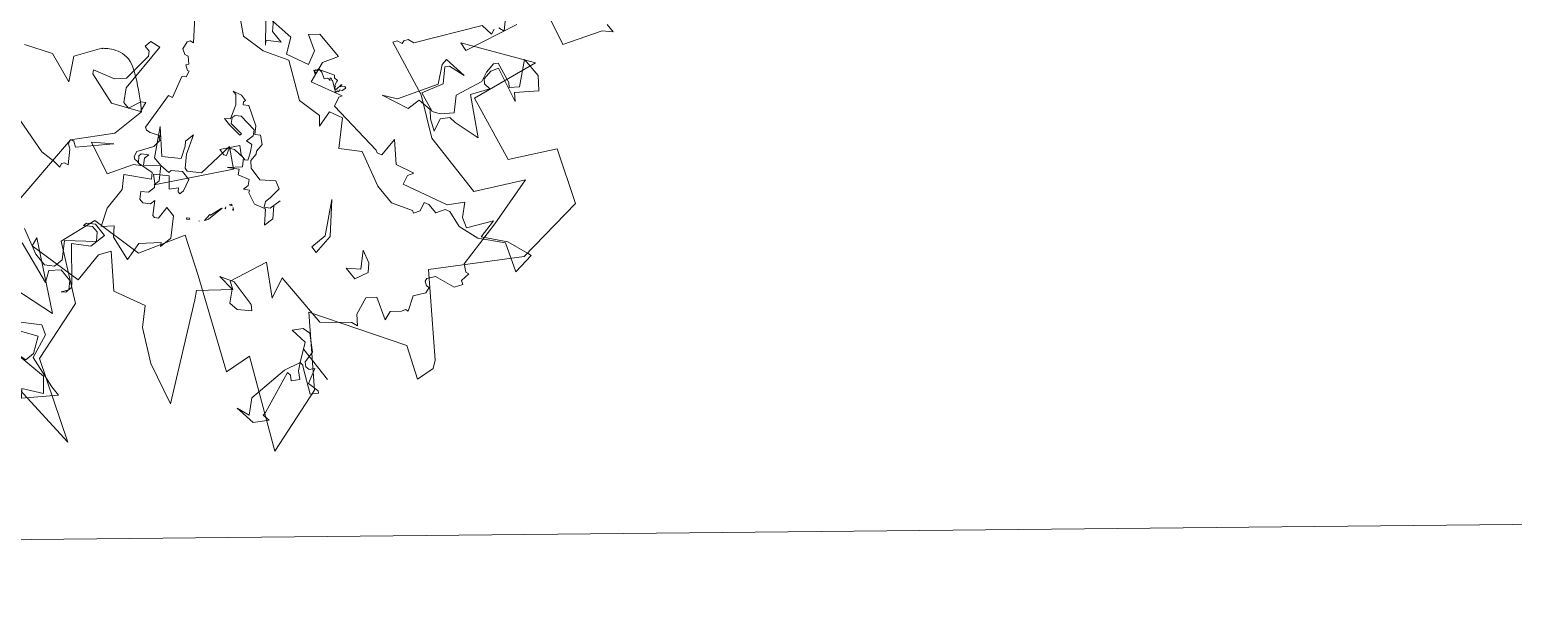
# Model space of a CAD drawing. Header units: metres. Extents: x -71 to 881, y -503 to 661.
# Drawn here: x 150.42 to 159.09, y -331.13 to -327.8 of the extents above; entities that cross this region are included whole.
import ezdxf

# ---------------------------------------------------------------- set-up
doc = ezdxf.new("R2010")
doc.units = ezdxf.units.M
doc.layers.add('04. Pisos', color=8, linetype='Continuous', lineweight=5)
doc.layers.add('ARBRE', color=100, linetype='Continuous', lineweight=13, true_color=0x00ff3f)

# ---------------------------------------------------------------- blocks, each defined once
blk = doc.blocks.new('WMF2', base_point=(0, 0.01))
at = {"color": 251, "lineweight": 0, "true_color": 0x636466}
for points in [[(52.22, -53.02), (31.88, -54.47), (45.91, -59.56), (49.4, -70.11), (59.14, -74.81), (58.34, -81.44), (49.36, -83.76), (46.84, -91.88), (40.14, -89.34), (24.4, -82.93), (24.01, -87.6), (8.81, -80.93), (12.69, -92.64), (23.58, -100.08), (8.83, -109.56), (3.27, -107.44), (3.01, -110.61), (3.9, -111.79), (16.57, -120.44), (8.22, -134.47), (9.81, -146.85), (18.98, -150.2), (22.71, -142.59), (34.39, -144.58), (32.65, -156.43), (43.16, -148.65), (41.63, -148.52), (39.67, -158.01)], [(61.87, -62.25), (50.47, -66), (62.16, -71.92), (61.59, -70.48), (52.23, -72.98), (53.36, -78.3), (52.54, -80.39), (46.99, -76.49), (41.75, -79.1), (39.13, -76.49), (33.51, -73.76), (26.05, -72.12), (37.25, -86.3), (38.33, -87.51), (34.61, -92.45), (35.99, -92.94), (34.69, -99.75), (29.28, -96.73), (30.97, -100.19), (21.09, -100.49), (17.67, -104.7), (16.66, -105.12), (18.28, -106.23), (19.48, -109.18), (18.41, -110.67), (14.49, -109.41), (15.1, -110.95), (13.93, -112.47), (13.73, -113.15), (13.23, -113.37), (14.72, -115.61), (13.76, -117.64), (14.16, -118.66), (14.68, -118.45), (15.39, -118.76), (15.6, -119.27), (14.94, -120.61), (11.56, -121.96), (10.97, -123.39), (11.67, -123.68), (11.74, -125.32), (12.27, -125.11), (13.58, -125.77), (15.6, -134.05), (18.21, -142.77), (22.11, -134.68), (33.61, -134.71), (40.51, -137.9), (50.45, -139.73), (50.16, -140.44), (49.24, -140.81), (49.44, -141.32), (49.15, -142.04), (48.13, -142.44), (43.19, -153.31), (41.06, -153.59), (41.43, -154.51)], [(41.13, -155.22), (40.11, -155.63), (43.05, -158.46)], [(40.97, -163.9), (32.15, -161.95), (29.82, -168.64), (28.52, -170), (30.14, -169.93)], [(40.86, -56.38), (43.16, -58.19), (49.01, -56.98), (47.19, -57.59), (47.19, -59.3), (49.01, -61.74), (53.04, -58.82), (53.65, -58.19), (53.04, -60.53), (50.1, -63.43), (48.41, -62.83), (46.7, -58.82), (40.86, -58.19), (39.03, -58.19), (42.55, -52.98), (43.78, -54.06), (40.86, -56.38), (40.86, -56.38)], [(64.7, -71.27), (60.09, -70.06), (57.77, -70.06), (56.55, -71.27), (56.55, -72.98), (58.86, -75.3), (55.34, -79.44), (56.55, -80.53), (57.77, -80.53), (58.86, -79.44), (58.86, -80.05), (57.77, -81.14), (55.34, -81.14), (55.34, -78.22), (57.77, -75.92), (52.42, -71.77), (51.91, -71.27), (51.91, -70.06), (52.42, -69.46), (51.91, -70.67), (53.02, -71.77), (55.34, -71.77), (56.55, -70.06), (55.34, -68.37), (63.01, -69.46)], [(82.66, -82.33), (73, -81.67), (70.51, -82.25), (69.1, -82.43), (69.35, -83.04), (69.14, -83.51), (68.47, -83.79), (70.41, -85.67), (71.27, -86.04), (71.55, -86.71), (71.33, -86.9), (71, -87.03), (70.05, -86.62), (66.45, -92.02), (69.04, -89.28), (63.17, -87.99), (61.62, -92.45), (60.75, -93.34), (61.84, -93.29), (62.18, -93.16), (62.64, -93.37), (63.02, -94.3), (61.86, -97.06), (62.03, -98.49), (62.51, -98.7), (62.64, -99.03), (64.13, -98.04), (64.8, -97.78), (65.29, -97.98), (67.08, -104.41), (66.4, -104.68), (68.19, -108.14), (67.94, -108.55), (67.68, -108.66), (68.1, -109.68), (68.37, -109.56), (69.29, -109.9), (69.08, -110.38), (70.18, -111.12), (70.78, -110.87), (71.7, -111.21), (72.22, -112.5), (72.02, -112.99), (71.4, -113.23), (75.46, -116.88)], [(89.03, -90.71), (84.85, -93.45), (79.38, -92.64), (82.27, -96.02), (80.34, -100.54), (80.31, -100.55), (80.25, -100.64), (80.17, -100.76), (80.05, -100.9), (79.89, -101.09), (79.68, -101.28), (79.47, -101.5), (79.2, -101.73), (78.93, -101.95), (78.6, -102.17), (78.25, -102.36), (77.89, -102.55), (77.49, -102.7), (77.07, -102.81), (76.62, -102.9), (76.15, -102.93), (75.62, -102.89), (75.04, -102.76), (74.41, -102.57), (73.74, -102.32), (73.05, -102.03), (72.35, -101.7), (71.67, -101.35), (70.98, -101), (70.34, -100.64), (69.73, -100.29), (69.19, -99.97), (68.7, -99.67), (68.31, -99.43), (68.02, -99.24), (67.83, -99.11), (67.77, -99.08), (67.77, -93.28), (71.55, -86.71), (68.73, -71.99)], [(18.5, -90.74), (17.84, -93.61), (20.02, -96.45), (22.98, -96.02), (22.05, -97.63), (20.72, -98), (17.93, -96.37), (17.41, -94.37), (16.65, -93.94), (15.97, -94.11), (15.49, -94.96), (14.21, -92.52), (12.21, -93.06), (11.86, -92.86), (12.6, -91.6), (16.89, -93.51), (17.23, -93.72), (17.84, -93.61), (16.91, -92.52), (15.64, -91.79), (16.37, -90.52), (17.22, -91.02), (17.83, -90.91), (14.87, -83.79), (14.78, -83.17), (13.49, -83.45), (14.87, -81.07), (17.86, -80.56), (18.47, -80.47), (16.28, -81.33), (18.28, -83.52), (18.5, -90.74), (18.5, -90.74)], [(55.55, -83.45), (56.85, -81.67), (58.61, -84.37), (59.53, -88.36), (61.31, -90.12), (57.78, -93.28), (58.61, -94.11), (61.31, -93.28), (62.23, -94.11), (62.23, -94.58), (61.31, -95.5), (61.31, -94.58), (60.48, -93.73), (58.61, -95.97), (56.85, -96.33), (56.85, -96.8), (55.55, -98.2), (53.79, -98.2), (52.87, -96.33), (52.87, -95.5), (53.33, -95.5), (53.79, -95.97), (54.63, -94.58), (56.39, -95.97), (58.23, -94.11), (56.85, -93.28), (56.39, -92.81), (56.39, -91.51), (57.31, -90.59), (56.39, -89.66), (55.55, -89.66), (54.63, -90.59), (54.63, -91.51), (52.87, -89.66), (52.41, -89.66), (51.93, -90.12), (52.41, -92.34), (50.63, -92.34), (47.94, -89.66), (47.94, -87.42), (48.41, -87.89), (50.63, -84.84), (49.71, -81.67), (54.16, -82.15), (55.55, -83.45), (55.55, -83.45)], [(30.71, -93.26), (29.79, -92.67), (31.51, -90.88), (33.12, -90.61), (34.74, -92.37), (37.69, -92.07), (35.5, -93.43), (30.71, -93.26), (30.71, -93.26)], [(47.28, -95.16), (47.15, -95.21), (47.28, -95.16), (47.28, -95.16)], [(48.48, -94.16), (48.71, -93.73), (48.96, -93.86), (48.64, -94.24), (48.48, -94.16), (48.48, -94.16)], [(58.61, -95.97), (60.32, -95.97), (63.86, -99.98), (59.71, -97.06), (57.39, -99.38), (58.61, -101.21), (59.21, -101.81), (59.21, -103.52), (57.39, -100.59), (55.69, -98.89), (55.08, -98.89), (53.39, -100.59), (53.87, -107.05), (50.45, -105.22), (56.79, -93.05), (56.79, -94.14), (58.61, -95.97), (58.61, -95.97)], [(12.72, -95.5), (19.16, -95.5), (12.72, -95.5), (12.72, -95.5)], [(46.51, -96.62), (46.65, -96.16), (46.74, -95.97), (46.95, -97.29), (46.8, -97.34), (46.58, -99.41), (46.49, -99.57), (46.51, -96.62), (46.51, -96.62)], [(78.38, -97.12), (74.97, -98.96), (73.76, -100.65), (74.37, -105.9), (74.97, -106.51), (76.08, -106.51), (76.08, -107.72), (74.37, -108.33), (72.54, -99.56), (70.84, -97.73), (69.62, -97.73), (69.14, -100.05), (68.53, -100.65), (67.9, -98.96), (72.05, -96.02), (77.9, -96.64), (78.38, -97.12), (78.38, -97.12)], [(46.06, -100), (46.17, -99.95), (46.26, -100.23), (46.22, -100.08), (46.06, -100), (46.06, -100)], [(45.08, -100.81), (45.46, -101.12), (45.03, -100.9), (45.08, -100.81), (45.08, -100.81)], [(45.94, -101.27), (45.76, -101.16), (46.23, -100.87), (46.06, -101.21), (45.94, -101.27), (45.94, -101.27)], [(41.84, -105.25), (43.62, -104.29), (45.73, -104.74), (46.01, -105.12), (46.77, -104.41), (46.73, -105.44), (47.43, -106.2), (49.22, -105.25), (49.85, -105.94), (51.28, -104.6), (49.82, -106.67), (50.87, -107.74), (52.95, -107.44), (53.69, -106.82), (53.01, -105.71), (53.39, -105.43), (54.48, -105.47), (52.9, -108.54), (51.53, -107.75), (50.51, -107.72), (50.13, -108.07), (50.82, -109.11), (51.79, -110.25), (52.85, -109.93), (52.79, -111.31), (53.49, -112.07), (56.63, -111.82), (57.39, -111.12), (57.42, -110.48), (56.72, -109.72), (54.29, -109.98), (54.31, -109.62), (56.73, -109.36), (58.12, -109.4), (57.43, -110.12), (58.73, -112.28), (60.09, -113.37), (60.82, -113.4), (59.39, -114.07), (58.29, -114.03), (58.31, -113.66), (57.96, -113.28), (57.27, -113.98), (53.82, -112.76), (52.77, -111.68), (52.09, -112.38), (50.71, -111.59), (50.41, -110.19), (50.06, -109.81), (49.75, -108.42), (48.76, -107.65), (46.27, -107.55), (44.45, -109.59), (43.06, -109.17), (42.78, -107.03), (42.83, -106.03), (42.2, -105.27), (41.44, -105.97), (41.35, -108.07), (41.41, -106.7), (39.72, -105.17), (39.79, -103.4), (41.84, -105.25), (41.84, -105.25)], [(41.84, -105.25), (41.63, -105.03), (41.84, -105.25), (41.84, -105.25)], [(31.94, -110.31), (36.07, -115.05), (31.32, -110.9), (30.71, -107.38), (31.94, -107.38), (31.94, -110.31), (31.94, -110.31)], [(23.77, -111.52), (26.08, -113.84), (23.77, -113.24), (22.56, -112.13), (23.16, -109.69), (25.47, -109.69), (23.77, -111.52), (23.77, -111.52)], [(67.74, -125.68), (61.86, -126.76), (60.09, -124.38), (56.38, -126.21), (57.56, -128.41), (60.34, -129.35), (59.17, -130.88), (54.25, -131.01), (55.18, -128.25), (53.81, -124.69), (48.67, -127.32), (48.87, -126.75), (48.11, -125.21), (37.91, -126.12), (37.44, -125.97), (36.67, -126.35), (37.35, -129.67), (33.92, -127.23), (30.88, -128.65), (31.23, -127.59), (30.59, -126.09), (23.17, -129.77), (21.67, -132.34), (19.86, -130.44), (18.12, -129.86), (16.15, -134.19), (15.36, -130.85), (11.87, -133.9), (8.32, -135.28), (7.59, -135.54), (7.07, -131.77), (12.02, -133.45), (15.55, -130.27), (19.06, -129.03), (22.02, -129.38), (22.79, -129), (23.33, -127.38), (25.15, -127.33), (25.92, -126.95), (25.23, -125.56), (25.63, -124.43), (26.08, -124.57), (29.34, -122.59), (32.94, -122.53), (39.22, -124.13), (42.07, -121.37), (45.72, -125.04), (47.88, -123.97), (47.05, -121.13), (48.46, -122.25), (52.55, -121.18), (59.04, -124.03), (62.95, -121.62), (67.02, -120.56), (70.08, -122.22)], [(67, -127.23), (64.57, -124.92), (62.26, -124.92), (64.09, -123.1), (63.48, -122.5), (69.93, -127.84)], [(54.16, -127.33), (52.25, -128.51), (51.85, -128.21), (51.22, -128.34), (51.11, -128.15), (50.9, -127.48), (50.6, -127.43), (50.52, -127.17), (50.44, -127.11), (50.17, -127.21), (50.23, -128.35), (50.16, -128.51), (50.16, -128.08), (50.07, -128.03), (49.62, -128.66), (49.33, -128.62), (49.38, -127.89), (49.74, -127.62), (49.57, -127.32), (49.82, -127.23), (49.84, -126.81), (51.76, -127.71), (51.74, -127.58), (52.22, -127.74), (52.33, -127.68), (51.98, -127.29), (52.17, -127.38), (52.57, -127.26), (52.83, -126.75), (53.96, -127.11), (54.74, -127.1), (54.8, -126.57), (54.93, -126.53), (54.96, -126.46), (54.93, -126.32), (54.74, -126.22), (54.51, -126.31), (54.41, -126.05), (55.06, -126.28), (54.16, -127.33), (54.16, -127.33)], [(28.56, -153.92), (30.94, -150.53), (29.67, -149.64), (35.82, -150.93), (36.23, -149.61), (35.92, -147.95), (35.22, -147.45), (34.02, -147.66), (35.31, -144.47), (28.78, -140.9), (33.22, -139.51), (34.42, -139.31), (35.29, -137.92), (34.3, -135.76), (36.32, -136.63), (37.59, -137.52), (39.98, -137.11), (40.07, -134.73), (44.54, -132.73), (42.46, -134.33), (40.08, -141.29), (42.26, -143.89), (42.45, -144.97), (38.49, -145.64), (41.28, -144.68), (41.66, -143.99), (39.59, -141.99), (40.67, -138.22), (37.1, -137.61), (35.99, -138.41), (34.61, -140.39), (36.71, -142.49), (35.82, -147.35), (36.59, -148.94), (36.91, -150.74), (36.53, -151.43), (32.84, -150.83), (32.14, -150.33), (31.15, -151.75), (34.23, -155.28), (30.66, -155.41), (28.56, -153.92), (28.56, -153.92)]]:
    blk.add_lwpolyline(points, dxfattribs=at)

msp = doc.modelspace()

# ---------------------------------------------------------------- linework, layer by layer
at = {"layer": '04. Pisos'}
msp.add_lwpolyline([(93.3476, -251.3342), (114.8833, -251.1686), (115.3464, -331.1276), (273.9165, -329.5215)], dxfattribs=at)

# ---------------------------------------------------------------- block references
at = {"layer": 'ARBRE', "color": 251, "lineweight": 5, "true_color": 0x636466, "xscale": 0.03451886634015593, "yscale": 0.03451886634015593, "zscale": 0.03451886634015593, "rotation": 128.5771086415459}
msp.add_blockref('WMF2', (149.8563, -332.2363), dxfattribs=at)

doc.saveas('drawing.dxf')
